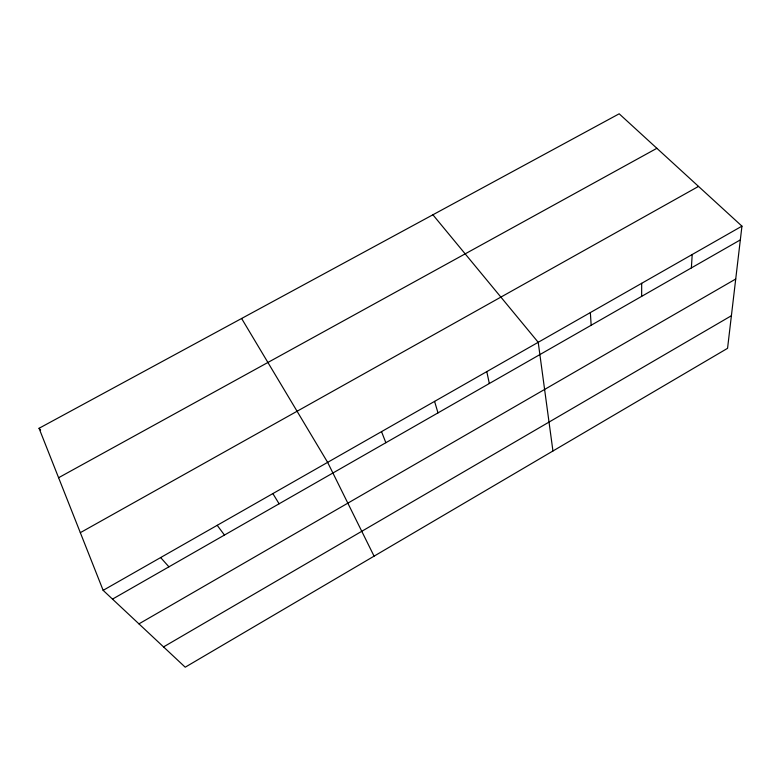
<?xml version="1.0" encoding="UTF-8"?>
<svg xmlns="http://www.w3.org/2000/svg" width="781" height="781" viewBox="0 0 781 781"><rect width="100%" height="100%" fill="white"/><g stroke="black" fill="none" stroke-linecap="round" stroke-linejoin="round"><path stroke-width="1.17" d="M641.65 296.37L641.679 283.308M691.37 267.922L692.21 254.508M741.95 226.148L727.56 348.326L185.214 667.199L103.141 590.348L39.05 428.291L619.177 113.801L741.95 226.148L103.141 590.348M163.541 646.912L731.397 315.729M138.94 623.873L735.722 279.012M112.503 599.115L740.329 239.904M80.326 532.662L698.526 186.405M58.595 477.718L656.88 148.302M39.05 428.291L40.612 430.019M160.642 557.566L168.93 566.83M432.899 214.785L538.216 342.303L552.938 450.998M217.206 525.32L224.459 535.063M272.862 493.592L279.11 503.794M241.602 318.482L327.63 462.362L374.079 556.16M381.528 431.639L385.853 442.72M434.578 401.385L437.995 412.885M486.797 371.619L489.326 383.52M590.358 312.576L591.158 325.257"/></g></svg>
